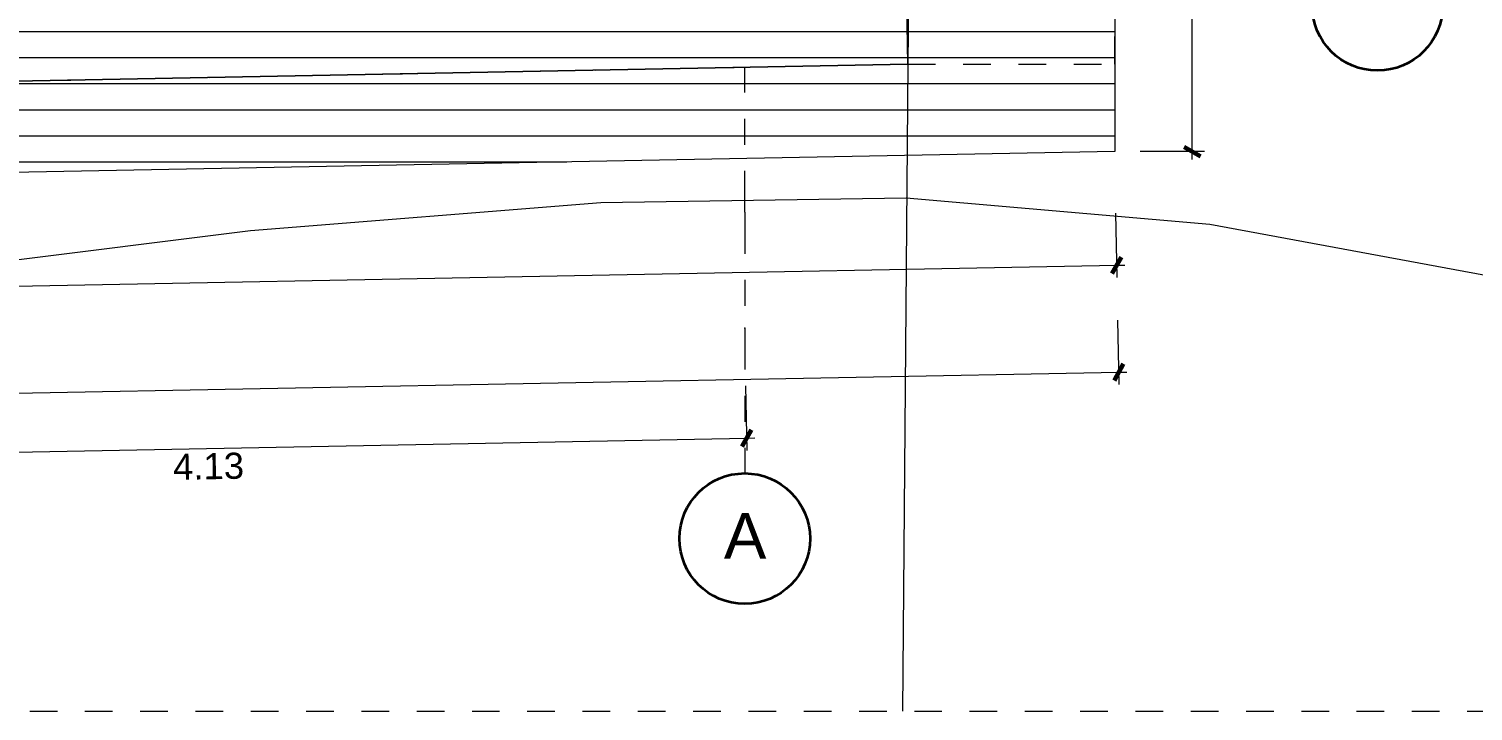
# Model space of a CAD drawing. Header units: metres. Extents: x 48 to 635, y -15 to 39.
# Drawn here: x 71.02 to 76.55, y 3.75 to 6.36 of the extents above; entities that cross this region are included whole.
import ezdxf

# ---------------------------------------------------------------- set-up
doc = ezdxf.new("R2010")
doc.units = ezdxf.units.M
doc.header["$MEASUREMENT"] = 0
for name, pattern in [('Dashed', [0.211667, 0.105833, -0.105833]), ('Dot & Dashed', [0.335139, 0.15875, -0.088194, 0, -0.088194]), ('Wipeout_Contour', [1, 0, -1])]:
    doc.linetypes.add(name, pattern=pattern)
for name, color, linetype in [('2D Drafting - General', 7, 'Continuous'), ('Dimensioning - General', 7, 'Continuous'), ('Interior - Furniture', 7, 'Continuous'), ('Shell - Roof', 7, 'Continuous'), ('Structural - Bearing', 7, 'Continuous'), ('Structural - Grid', 7, 'Continuous')]:
    doc.layers.add(name, color=color, linetype=linetype)
doc.styles.add('GENERATED_STYLE_1', font='')
doc.styles.get('GENERATED_STYLE_1').set_extended_font_data('Arial')
doc.dimstyles.new('GENERATED_STYLE__1', dxfattribs={"dimtxt": 0.1, "dimasz": 0.0475, "dimexe": 0.18, "dimexo": 0.2, "dimgap": 0.09, "dimtad": 3, "dimzin": 0, "dimdsep": 46, "dimtxsty": 'GENERATED_STYLE_1', "dimblk": 'ARROWHEAD_2', "dimblk1": 'ARROWHEAD_2', "dimblk2": 'ARROWHEAD_2', "dimcen": 0.09, "dimclrd": 256, "dimclre": 256, "dimclrt": 5, "dimazin": 0, "dimtfac": 1, "dimtdec": 4, "dimtmove": 0, "dimatfit": 3, "dimfxl": 1, "dimtolj": 1, "dimtzin": 0, "dimarcsym": 0})

# ---------------------------------------------------------------- blocks, each defined once
blk = doc.blocks.new('*D8')
at = {"layer": 'Dimensioning - General', "color": 151, "linetype": 'Continuous', "lineweight": 20, "true_color": 0x80c2ff}
for p, q in [((66.2681, 5.2425), (66.2634, 5.4893)), ((66.2673, 5.2894), (75.1868, 5.4593)), ((58.1821, 5.1353), (66.2673, 5.2894)), ((57.1668, 5.116), (58.1821, 5.1353))]:
    blk.add_line(p, q, dxfattribs=at)
at = {"layer": 'Dimensioning - General', "color": 7, "linetype": 'Continuous', "lineweight": 60}
for p, q in [((66.2847, 5.3209), (66.2498, 5.2578)), ((58.1995, 5.1669), (58.1647, 5.1037))]:
    blk.add_line(p, q, dxfattribs=at)
at = {"layer": 'Dimensioning - General', "color": 5, "lineweight": 25, "insert": (62.094, 5.0898), "char_height": 0.1, "attachment_point": 7, "rotation": 1.0914, "style": 'GENERATED_STYLE_1'}
blk.add_mtext('\\A1;{\\pql;\\fArial|b0|i0|c0|p34;8.09}', dxfattribs=at)
blk = doc.blocks.new('ARROWHEAD_2')
at = {"color": 0, "linetype": 'Continuous', "lineweight": 0}
for p, q in [((0, 0), (-1, 0)), ((-0.38, -0.66), (0.38, 0.66))]:
    blk.add_line(p, q, dxfattribs=at)
blk = doc.blocks.new('*D9')
at = {"layer": 'Dimensioning - General', "color": 151, "linetype": 'Continuous', "lineweight": 20, "true_color": 0x80c2ff}
for p, q in [((75.1877, 5.4124), (75.183, 5.6592)), ((66.2673, 5.2894), (75.1868, 5.4593)), ((75.1868, 5.4593), (75.2173, 5.4599))]:
    blk.add_line(p, q, dxfattribs=at)
at = {"layer": 'Dimensioning - General', "color": 7, "linetype": 'Continuous', "lineweight": 60}
for p, q in [((75.1693, 5.4277), (75.2042, 5.4909)), ((66.2847, 5.3209), (66.2498, 5.2578))]:
    blk.add_line(p, q, dxfattribs=at)
at = {"layer": 'Dimensioning - General', "color": 5, "lineweight": 25, "insert": (70.5963, 5.2518), "char_height": 0.1, "attachment_point": 7, "rotation": 1.0914, "style": 'GENERATED_STYLE_1'}
blk.add_mtext('\\A1;{\\pql;\\fArial|b0|i0|c0|p34;8.92}', dxfattribs=at)
blk = doc.blocks.new('*D11')
at = {"layer": 'Dimensioning - General', "color": 151, "linetype": 'Continuous', "lineweight": 20, "true_color": 0x80c2ff}
for p, q in [((69.641, 4.6716), (69.6363, 4.9184)), ((69.6401, 4.7185), (73.7701, 4.7971)), ((64.9501, 4.6291), (69.6401, 4.7185))]:
    blk.add_line(p, q, dxfattribs=at)
at = {"layer": 'Dimensioning - General', "color": 7, "linetype": 'Continuous', "lineweight": 60}
for p, q in [((69.6575, 4.75), (69.6226, 4.6869)), ((64.9675, 4.6607), (64.9326, 4.5975))]:
    blk.add_line(p, q, dxfattribs=at)
at = {"layer": 'Dimensioning - General', "color": 5, "lineweight": 25, "insert": (67.1644, 4.5513), "char_height": 0.1, "attachment_point": 7, "rotation": 1.0914, "style": 'GENERATED_STYLE_1'}
blk.add_mtext('\\A1;{\\pql;\\fArial|b0|i0|c0|p34;4.69}', dxfattribs=at)
blk = doc.blocks.new('*D12')
at = {"layer": 'Dimensioning - General', "color": 151, "linetype": 'Continuous', "lineweight": 20, "true_color": 0x80c2ff}
for p, q in [((73.771, 4.7503), (73.7663, 4.9971)), ((69.6401, 4.7185), (73.7701, 4.7971)), ((73.7701, 4.7971), (73.8006, 4.7977))]:
    blk.add_line(p, q, dxfattribs=at)
at = {"layer": 'Dimensioning - General', "color": 7, "linetype": 'Continuous', "lineweight": 60}
for p, q in [((73.7526, 4.7656), (73.7875, 4.8287)), ((69.6575, 4.75), (69.6226, 4.6869))]:
    blk.add_line(p, q, dxfattribs=at)
at = {"layer": 'Dimensioning - General', "color": 5, "lineweight": 25, "insert": (71.5744, 4.6353), "char_height": 0.1, "attachment_point": 7, "rotation": 1.0914, "style": 'GENERATED_STYLE_1'}
blk.add_mtext('\\A1;{\\pql;\\fArial|b0|i0|c0|p34;4.13}', dxfattribs=at)
blk = doc.blocks.new('*D13')
at = {"layer": 'Dimensioning - General', "color": 151, "linetype": 'Continuous', "lineweight": 20, "true_color": 0x80c2ff}
for p, q in [((75.1955, 5.0027), (75.1908, 5.2495)), ((57.1746, 4.7063), (75.1946, 5.0495)), ((75.1946, 5.0495), (75.2251, 5.0501)), ((57.1755, 4.6594), (57.1708, 4.9062)), ((57.144, 4.7057), (57.1746, 4.7063))]:
    blk.add_line(p, q, dxfattribs=at)
at = {"layer": 'Dimensioning - General', "color": 7, "linetype": 'Continuous', "lineweight": 60}
for p, q in [((75.1771, 5.018), (75.212, 5.0811)), ((57.192, 4.7378), (57.1571, 4.6747))]:
    blk.add_line(p, q, dxfattribs=at)
at = {"layer": 'Dimensioning - General', "color": 5, "lineweight": 25, "insert": (66.0159, 4.7547), "char_height": 0.1, "attachment_point": 7, "rotation": 1.0914, "style": 'GENERATED_STYLE_1'}
blk.add_mtext('\\A1;{\\pql;\\fArial|b0|i0|c0|p34;18.02}', dxfattribs=at)
blk = doc.blocks.new('*D14')
at = {"layer": 'Dimensioning - General', "color": 7, "linetype": 'Continuous', "lineweight": 60}
for p, q in [((75.4444, 17.0404), (75.5069, 17.0043)), ((75.4444, 5.9131), (75.5069, 5.8771))]:
    blk.add_line(p, q, dxfattribs=at)
at = {"layer": 'Dimensioning - General', "color": 151, "linetype": 'Continuous', "lineweight": 20, "true_color": 0x80c2ff}
for p, q in [((75.5225, 17.0224), (75.2756, 17.0224)), ((75.4756, 5.8951), (75.4756, 17.0224)), ((75.5225, 5.8951), (75.2756, 5.8951)), ((75.4756, 5.8645), (75.4756, 5.8951))]:
    blk.add_line(p, q, dxfattribs=at)
at = {"layer": 'Dimensioning - General', "color": 5, "lineweight": 25, "insert": (75.5956, 11.2928), "char_height": 0.1, "attachment_point": 7, "rotation": 90, "style": 'GENERATED_STYLE_1'}
blk.add_mtext('\\A1;{\\pql;\\fArial|b0|i0|c0|p34;11.13}', dxfattribs=at)
blk = doc.blocks.new('*X20')
at = {"layer": 'Shell - Roof', "color": 23, "linetype": 'Continuous', "lineweight": 13, "true_color": 0xbf8080}
for p, q in [((70.909, 6.3551), (71.1552, 6.3551)), ((70.909, 6.3551), (71.1552, 6.3551)), ((71.1552, 6.3551), (71.4014, 6.3551)), ((71.1552, 6.3551), (71.4014, 6.3551)), ((71.4014, 6.3551), (71.6476, 6.3551)), ((71.4014, 6.3551), (71.6476, 6.3551)), ((71.6476, 6.3551), (71.8938, 6.3551)), ((71.6476, 6.3551), (71.8938, 6.3551)), ((71.8938, 6.3551), (72.14, 6.3551)), ((71.8938, 6.3551), (72.14, 6.3551)), ((72.14, 6.3551), (72.3862, 6.3551)), ((72.14, 6.3551), (72.3862, 6.3551)), ((72.3862, 6.3551), (72.6324, 6.3551)), ((72.3862, 6.3551), (72.6324, 6.3551)), ((72.6324, 6.3551), (72.8786, 6.3551)), ((72.6324, 6.3551), (72.8786, 6.3551)), ((72.8786, 6.3551), (73.1248, 6.3551)), ((72.8786, 6.3551), (73.1248, 6.3551)), ((73.1248, 6.3551), (73.371, 6.3551)), ((73.1248, 6.3551), (73.371, 6.3551)), ((73.371, 6.3551), (73.6172, 6.3551)), ((73.371, 6.3551), (73.6172, 6.3551)), ((73.6172, 6.3551), (73.8634, 6.3551)), ((73.6172, 6.3551), (73.8634, 6.3551)), ((73.8634, 6.3551), (74.1096, 6.3551)), ((73.8634, 6.3551), (74.1096, 6.3551)), ((74.1096, 6.3551), (74.3558, 6.3551)), ((74.1096, 6.3551), (74.3558, 6.3551)), ((74.3558, 6.3551), (74.602, 6.3551)), ((74.3558, 6.3551), (74.602, 6.3551)), ((74.602, 6.3551), (74.8482, 6.3551)), ((74.602, 6.3551), (74.8482, 6.3551)), ((74.8482, 6.3551), (75.0944, 6.3551)), ((74.8482, 6.3551), (75.0944, 6.3551)), ((75.0944, 6.3551), (75.1785, 6.3551)), ((75.0944, 6.3551), (75.1785, 6.3551)), ((70.909, 6.2551), (71.1552, 6.2551)), ((70.909, 6.2551), (71.1552, 6.2551)), ((71.1552, 6.2551), (71.4014, 6.2551)), ((71.1552, 6.2551), (71.4014, 6.2551)), ((71.4014, 6.2551), (71.6476, 6.2551)), ((71.4014, 6.2551), (71.6476, 6.2551)), ((71.6476, 6.2551), (71.8938, 6.2551)), ((71.6476, 6.2551), (71.8938, 6.2551)), ((71.8938, 6.2551), (72.14, 6.2551)), ((71.8938, 6.2551), (72.14, 6.2551)), ((72.14, 6.2551), (72.3862, 6.2551)), ((72.14, 6.2551), (72.3862, 6.2551)), ((72.3862, 6.2551), (72.6324, 6.2551)), ((72.3862, 6.2551), (72.6324, 6.2551)), ((72.6324, 6.2551), (72.8786, 6.2551)), ((72.6324, 6.2551), (72.8786, 6.2551)), ((72.8786, 6.2551), (73.1248, 6.2551)), ((72.8786, 6.2551), (73.1248, 6.2551)), ((73.1248, 6.2551), (73.371, 6.2551)), ((73.1248, 6.2551), (73.371, 6.2551)), ((73.371, 6.2551), (73.6172, 6.2551)), ((73.371, 6.2551), (73.6172, 6.2551)), ((73.6172, 6.2551), (73.8634, 6.2551)), ((73.6172, 6.2551), (73.8634, 6.2551)), ((73.8634, 6.2551), (74.1096, 6.2551)), ((73.8634, 6.2551), (74.1096, 6.2551)), ((74.1096, 6.2551), (74.3558, 6.2551)), ((74.1096, 6.2551), (74.3558, 6.2551)), ((74.3558, 6.2551), (74.602, 6.2551)), ((74.3558, 6.2551), (74.602, 6.2551)), ((74.602, 6.2551), (74.8482, 6.2551)), ((74.602, 6.2551), (74.8482, 6.2551)), ((74.8482, 6.2551), (75.0944, 6.2551)), ((74.8482, 6.2551), (75.0944, 6.2551)), ((75.0944, 6.2551), (75.1785, 6.2551)), ((75.0944, 6.2551), (75.1785, 6.2551)), ((70.909, 6.1551), (71.1552, 6.1551)), ((70.909, 6.1551), (71.1552, 6.1551)), ((71.1552, 6.1551), (71.4014, 6.1551)), ((71.1552, 6.1551), (71.4014, 6.1551)), ((71.4014, 6.1551), (71.6476, 6.1551)), ((71.4014, 6.1551), (71.6476, 6.1551)), ((71.6476, 6.1551), (71.8938, 6.1551)), ((71.6476, 6.1551), (71.8938, 6.1551)), ((71.8938, 6.1551), (72.14, 6.1551)), ((71.8938, 6.1551), (72.14, 6.1551)), ((72.14, 6.1551), (72.3862, 6.1551)), ((72.14, 6.1551), (72.3862, 6.1551)), ((72.3862, 6.1551), (72.6324, 6.1551)), ((72.3862, 6.1551), (72.6324, 6.1551)), ((72.6324, 6.1551), (72.8786, 6.1551)), ((72.6324, 6.1551), (72.8786, 6.1551)), ((72.8786, 6.1551), (73.1248, 6.1551)), ((72.8786, 6.1551), (73.1248, 6.1551)), ((73.1248, 6.1551), (73.371, 6.1551)), ((73.1248, 6.1551), (73.371, 6.1551)), ((73.371, 6.1551), (73.6172, 6.1551)), ((73.371, 6.1551), (73.6172, 6.1551)), ((73.6172, 6.1551), (73.8634, 6.1551)), ((73.6172, 6.1551), (73.8634, 6.1551)), ((73.8634, 6.1551), (74.1096, 6.1551)), ((73.8634, 6.1551), (74.1096, 6.1551)), ((74.1096, 6.1551), (74.3558, 6.1551)), ((74.1096, 6.1551), (74.3558, 6.1551)), ((74.3558, 6.1551), (74.602, 6.1551)), ((74.3558, 6.1551), (74.602, 6.1551)), ((74.602, 6.1551), (74.8482, 6.1551)), ((74.602, 6.1551), (74.8482, 6.1551)), ((74.8482, 6.1551), (75.0944, 6.1551)), ((74.8482, 6.1551), (75.0944, 6.1551)), ((75.0944, 6.1551), (75.1785, 6.1551)), ((75.0944, 6.1551), (75.1785, 6.1551)), ((70.909, 6.0551), (71.1552, 6.0551)), ((70.909, 6.0551), (71.1552, 6.0551)), ((71.1552, 6.0551), (71.4014, 6.0551)), ((71.1552, 6.0551), (71.4014, 6.0551)), ((71.4014, 6.0551), (71.6476, 6.0551)), ((71.4014, 6.0551), (71.6476, 6.0551)), ((71.6476, 6.0551), (71.8938, 6.0551)), ((71.6476, 6.0551), (71.8938, 6.0551)), ((71.8938, 6.0551), (72.14, 6.0551)), ((71.8938, 6.0551), (72.14, 6.0551)), ((72.14, 6.0551), (72.3862, 6.0551)), ((72.14, 6.0551), (72.3862, 6.0551)), ((72.3862, 6.0551), (72.6324, 6.0551)), ((72.3862, 6.0551), (72.6324, 6.0551)), ((72.6324, 6.0551), (72.8786, 6.0551)), ((72.6324, 6.0551), (72.8786, 6.0551)), ((72.8786, 6.0551), (73.1248, 6.0551)), ((72.8786, 6.0551), (73.1248, 6.0551)), ((73.1248, 6.0551), (73.371, 6.0551)), ((73.1248, 6.0551), (73.371, 6.0551)), ((73.371, 6.0551), (73.6172, 6.0551)), ((73.371, 6.0551), (73.6172, 6.0551)), ((73.6172, 6.0551), (73.8634, 6.0551)), ((73.6172, 6.0551), (73.8634, 6.0551)), ((73.8634, 6.0551), (74.1096, 6.0551)), ((73.8634, 6.0551), (74.1096, 6.0551)), ((74.1096, 6.0551), (74.3558, 6.0551)), ((74.1096, 6.0551), (74.3558, 6.0551)), ((74.3558, 6.0551), (74.602, 6.0551)), ((74.3558, 6.0551), (74.602, 6.0551)), ((74.602, 6.0551), (74.8482, 6.0551)), ((74.602, 6.0551), (74.8482, 6.0551)), ((74.8482, 6.0551), (75.0944, 6.0551)), ((74.8482, 6.0551), (75.0944, 6.0551)), ((75.0944, 6.0551), (75.1785, 6.0551)), ((75.0944, 6.0551), (75.1785, 6.0551)), ((70.909, 5.9551), (71.1552, 5.9551)), ((70.909, 5.9551), (71.1552, 5.9551)), ((71.1552, 5.9551), (71.4014, 5.9551)), ((71.1552, 5.9551), (71.4014, 5.9551)), ((71.4014, 5.9551), (71.6476, 5.9551)), ((71.4014, 5.9551), (71.6476, 5.9551)), ((71.6476, 5.9551), (71.8938, 5.9551)), ((71.6476, 5.9551), (71.8938, 5.9551)), ((71.8938, 5.9551), (72.14, 5.9551)), ((71.8938, 5.9551), (72.14, 5.9551)), ((72.14, 5.9551), (72.3862, 5.9551)), ((72.14, 5.9551), (72.3862, 5.9551)), ((72.3862, 5.9551), (72.6324, 5.9551)), ((72.3862, 5.9551), (72.6324, 5.9551)), ((72.6324, 5.9551), (72.8786, 5.9551)), ((72.6324, 5.9551), (72.8786, 5.9551)), ((72.8786, 5.9551), (73.1248, 5.9551)), ((72.8786, 5.9551), (73.1248, 5.9551)), ((73.1248, 5.9551), (73.371, 5.9551)), ((73.1248, 5.9551), (73.371, 5.9551)), ((73.371, 5.9551), (73.6172, 5.9551)), ((73.371, 5.9551), (73.6172, 5.9551)), ((73.6172, 5.9551), (73.8634, 5.9551)), ((73.6172, 5.9551), (73.8634, 5.9551)), ((73.8634, 5.9551), (74.1096, 5.9551)), ((73.8634, 5.9551), (74.1096, 5.9551)), ((74.1096, 5.9551), (74.3558, 5.9551)), ((74.1096, 5.9551), (74.3558, 5.9551)), ((74.3558, 5.9551), (74.602, 5.9551)), ((74.3558, 5.9551), (74.602, 5.9551)), ((74.602, 5.9551), (74.8482, 5.9551)), ((74.602, 5.9551), (74.8482, 5.9551)), ((74.8482, 5.9551), (75.0944, 5.9551)), ((74.8482, 5.9551), (75.0944, 5.9551)), ((75.0944, 5.9551), (75.1785, 5.9551)), ((75.0944, 5.9551), (75.1785, 5.9551)), ((70.909, 5.8551), (71.1552, 5.8551)), ((70.909, 5.8551), (71.1552, 5.8551)), ((71.1552, 5.8551), (71.4014, 5.8551)), ((71.1552, 5.8551), (71.4014, 5.8551)), ((71.4014, 5.8551), (71.6476, 5.8551)), ((71.4014, 5.8551), (71.6476, 5.8551)), ((71.6476, 5.8551), (71.8938, 5.8551)), ((71.6476, 5.8551), (71.8938, 5.8551)), ((71.8938, 5.8551), (72.14, 5.8551)), ((71.8938, 5.8551), (72.14, 5.8551)), ((72.14, 5.8551), (72.3862, 5.8551)), ((72.14, 5.8551), (72.3862, 5.8551)), ((72.3862, 5.8551), (72.6324, 5.8551)), ((72.3862, 5.8551), (72.6324, 5.8551)), ((72.6324, 5.8551), (72.8786, 5.8551)), ((72.6324, 5.8551), (72.8786, 5.8551)), ((72.8786, 5.8551), (73.0807, 5.8551)), ((72.8786, 5.8551), (73.0807, 5.8551))]:
    blk.add_line(p, q, dxfattribs=at)

msp = doc.modelspace()

# ---------------------------------------------------------------- linework, layer by layer
at = {"layer": 'Interior - Furniture', "color": 8, "linetype": 'Dashed', "lineweight": 13}
for p, q in [((75.1785, 6.2301), (75.1785, 22.3624)), ((48.3765, 3.7512), (85.8765, 3.7512))]:
    msp.add_line(p, q, dxfattribs=at)
at = {"layer": 'Interior - Furniture', "color": 8, "linetype": 'Continuous', "lineweight": 13}
for p, q in [((71.8702, 5.593), (73.2113, 5.7004)), ((73.2113, 5.7004), (74.3797, 5.7175)), ((74.3797, 5.7175), (75.5432, 5.6166)), ((70.4194, 5.4103), (71.8702, 5.593)), ((75.5432, 5.6166), (76.6668, 5.4081))]:
    msp.add_line(p, q, dxfattribs=at)
at = {"layer": 'Shell - Roof', "color": 23, "linetype": 'Continuous', "lineweight": 13, "true_color": 0xbf8080, "flags": 128}
msp.add_lwpolyline([(75.1785, 17.5224), (75.1785, 5.8951)], dxfattribs=at)
at = {"layer": 'Structural - Grid', "color": 104, "linetype": 'Dot & Dashed', "lineweight": 13, "true_color": 0x029e21}
for p, q in [((73.7621, 5.6622), (73.7621, 5.2182)), ((73.7621, 5.2182), (73.7621, 4.6622))]:
    msp.add_line(p, q, dxfattribs=at)
at = {"layer": 'Structural - Grid', "color": 7, "linetype": 'Continuous', "lineweight": 35}
for centre in [(76.1845, 6.455), (73.7621, 4.4122)]:
    msp.add_circle(centre, 0.25, dxfattribs=at)
at = {"layer": 'Structural - Grid', "color": 104, "linetype": 'Dot & Dashed', "lineweight": 13, "true_color": 0x029e21}
msp.add_point((73.7621, 5.2182), dxfattribs=at)
msp.add_point((73.7621, 5.2182), dxfattribs=at)

# ---------------------------------------------------------------- texts
at = {"layer": 'Structural - Grid', "color": 7, "lineweight": 13, "insert": (73.6821, 4.4222), "char_height": 0.175, "attachment_point": 4, "style": 'GENERATED_STYLE_1'}
msp.add_mtext('\\A1;{\\pql;\\pt0;\\fArial|b0|i0|c0|p34;A}', dxfattribs=at)

# ---------------------------------------------------------------- dimensions: what is measured, and where the dimension line sits
at = {"layer": 'Dimensioning - General', "color": 151, "linetype": 'Continuous', "lineweight": 20, "true_color": 0x80c2ff}
for base, p1, p2, angle, picture, middle, turn in [((75.4756, 17.0224), (75.1785, 5.8951), (75.1785, 17.0224), 90, '*D14', (75.5456, 11.4608), 90), ((73.7701, 4.7971), (69.6321, 5.1395), (73.7621, 5.2182), 1.0914, '*D12', (71.7033, 4.6878), 1.0914), ((69.6401, 4.7185), (64.942, 5.0501), (69.6321, 5.1395), 1.0914, '*D11', (67.2933, 4.6037), 1.0914)]:
    dim = msp.add_linear_dim(base=base, p1=p1, p2=p2, angle=angle, dimstyle='GENERATED_STYLE__1', dxfattribs=at)
    dim.commit()
    dim.dimension.update_dxf_attribs({"geometry": picture, "text_midpoint": middle, "dimtype": 160, "text_rotation": turn})

# ---------------------------------------------------------------- wipeouts: each hides what was drawn before it
at = {"color": 254, "linetype": 'Wipeout_Contour', "lineweight": 0, "ltscale": 266.289487}
msp.add_wipeout([(58.1671, 5.9211), (74.387, 6.2301), (74.3784, 6.68), (58.1586, 6.371)], dxfattribs=at).dxf.layer = 'Structural - Bearing'

# ---------------------------------------------------------------- next in the draw order: linework, layer by layer
at = {"layer": '2D Drafting - General', "color": 7, "linetype": 'Dashed', "lineweight": 13}
msp.add_lwpolyline([(58.1671, 5.9211), (74.387, 6.2301), (74.3784, 6.68), (73.9785, 6.6724), (73.9785, 14.6404), (74.3724, 14.6351), (74.3784, 15.0851), (73.9785, 15.0904), (73.9785, 17.5224), (74.3785, 17.5224), (74.3785, 17.9724), (73.9785, 17.9724), (73.9785, 21.9124), (74.3785, 21.9124), (74.3785, 22.3624), (64.7385, 22.3624)], dxfattribs=at)
at = {"layer": 'Interior - Furniture', "color": 7, "linetype": 'Continuous', "lineweight": 13}
for p, q in [((74.6472, 37.3114), (74.387, 6.2301)), ((58.0813, 5.9194), (74.387, 6.2301)), ((74.387, 6.2301), (58.0813, 5.9194)), ((74.387, 6.2301), (74.3662, 3.7512))]:
    msp.add_line(p, q, dxfattribs=at)
at = {"layer": 'Interior - Furniture', "color": 8, "linetype": 'Dashed', "lineweight": 13}
for p, q in [((74.3784, 6.68), (74.387, 6.2301)), ((74.387, 6.2301), (75.1785, 6.2301))]:
    msp.add_line(p, q, dxfattribs=at)
at = {"layer": 'Interior - Furniture', "color": 8, "linetype": 'Continuous', "lineweight": 13}
msp.add_line((74.387, 6.2301), (58.1671, 5.9211), dxfattribs=at)
at = {"layer": 'Shell - Roof', "color": 23, "linetype": 'Continuous', "lineweight": 13, "true_color": 0xbf8080, "flags": 128}
msp.add_lwpolyline([(75.1785, 5.8951), (66.259, 5.7252), (57.1585, 5.5518)], dxfattribs=at)
at = {"layer": 'Structural - Bearing', "color": 251, "linetype": 'Continuous', "lineweight": 20, "true_color": 0x6a6a6a, "flags": 128}
for points in [[(74.387, 6.2301), (74.3784, 6.68)], [(58.1671, 5.9211), (74.387, 6.2301)]]:
    msp.add_lwpolyline(points, dxfattribs=at)
at = {"layer": 'Structural - Grid', "color": 104, "linetype": 'Dot & Dashed', "lineweight": 13, "true_color": 0x029e21}
msp.add_line((73.7621, 5.6622), (73.7621, 6.2182), dxfattribs=at)

# ---------------------------------------------------------------- next in the draw order: block references
at = {"layer": 'Shell - Roof', "color": 23, "linetype": 'Continuous', "lineweight": 13, "true_color": 0xbf8080}
msp.add_blockref('*X20', (0, 0), dxfattribs=at)

# ---------------------------------------------------------------- next in the draw order: dimensions: what is measured, and where the dimension line sits
at = {"layer": 'Dimensioning - General', "color": 151, "linetype": 'Continuous', "lineweight": 20, "true_color": 0x80c2ff}
for base, p1, p2, picture, middle in [((66.2673, 5.2894), (58.1671, 5.9211), (66.259, 5.7252), '*D8', (62.2229, 5.1423)), ((75.1946, 5.0495), (57.1585, 5.5518), (75.1785, 5.8951), '*D13', (66.183, 4.8079)), ((75.1868, 5.4593), (66.259, 5.7252), (75.1785, 5.8951), '*D9', (70.7252, 5.3043))]:
    dim = msp.add_linear_dim(base=base, p1=p1, p2=p2, angle=1.0914, dimstyle='GENERATED_STYLE__1', dxfattribs=at)
    dim.commit()
    dim.dimension.update_dxf_attribs({"geometry": picture, "text_midpoint": middle, "dimtype": 160, "text_rotation": 1.0914})

doc.saveas('drawing.dxf')
